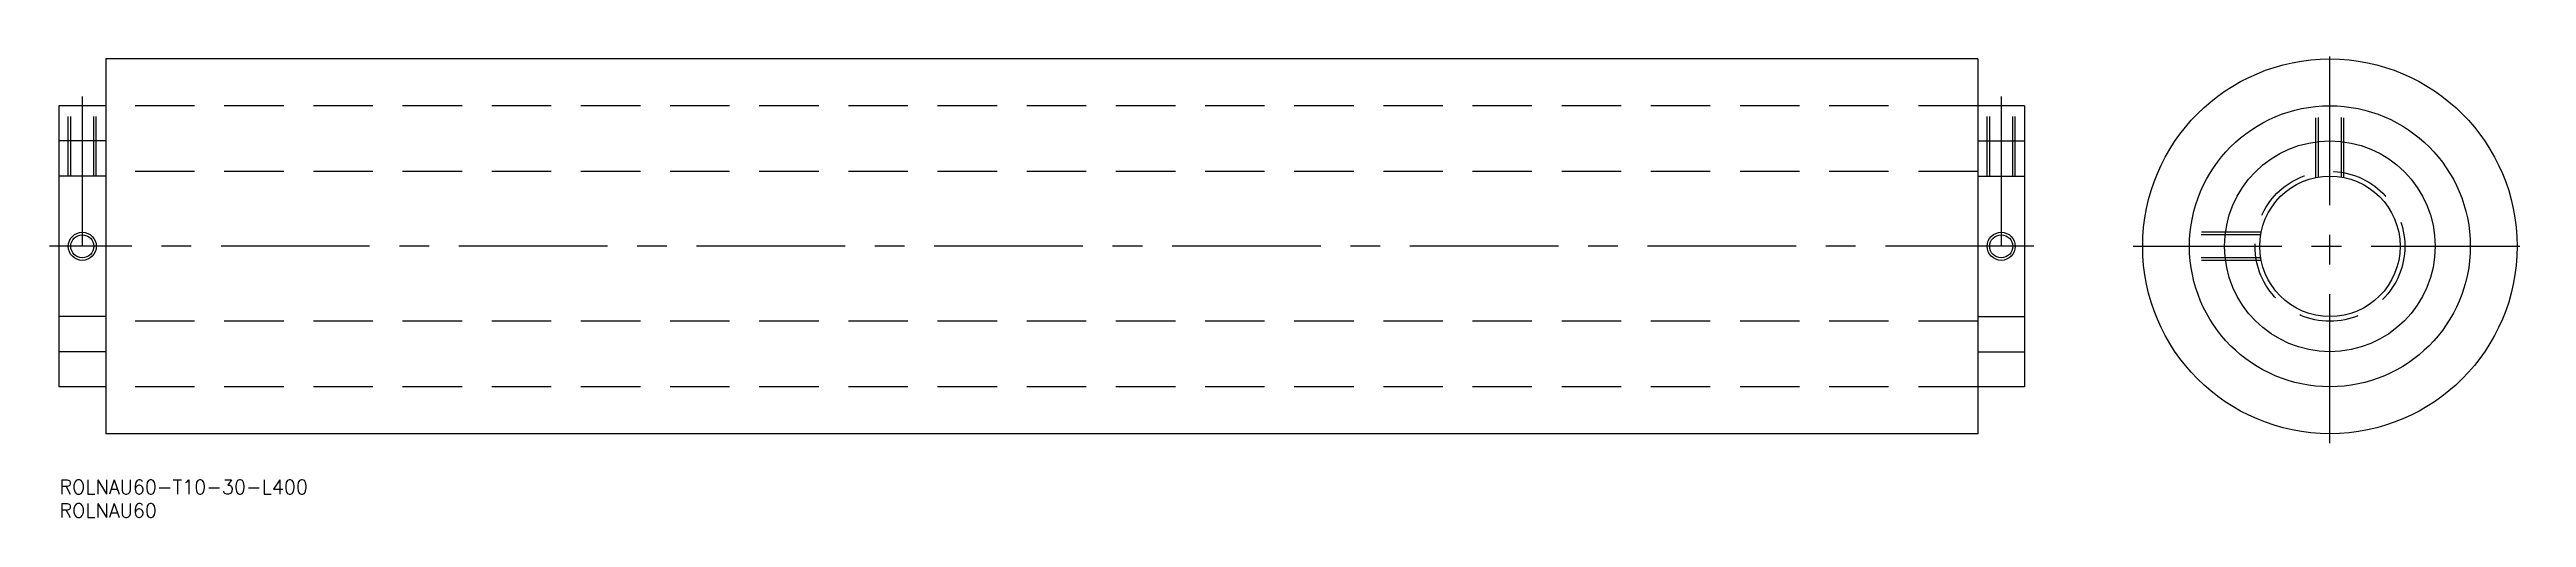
# Model space of a CAD drawing. Extents: x -487 to 42, y -58 to 42.
import ezdxf

# ---------------------------------------------------------------- set-up
doc = ezdxf.new("R2010")
doc.units = 0
doc.linetypes.add('CENTER', pattern=[50.8, 31.75, -6.35, 6.35, -6.35])
doc.linetypes.add('DASHED', pattern=[19.05, 12.7, -6.35])
doc.layers.get('0').update_dxf_attribs({"linetype": 'CONTINUOUS'})
doc.layers.add('CENTER', color=1, linetype='CENTER')
doc.styles.get("Standard").update_dxf_attribs({"font": 'txt.shx', "height": 3, "bigfont": 'bigfont.shx'})

# ---------------------------------------------------------------- blocks, each defined once
blk = doc.blocks.new('*U3')
at = {"color": 7, "linetype": 'CONTINUOUS'}
blk.add_text('ROLNAU60-T10-30-L400', height=3, dxfattribs=at).set_placement((-485.11, -52.88))
blk = doc.blocks.new('*U4')
at = {"color": 7, "linetype": 'CONTINUOUS'}
blk.add_text('ROLNAU60', height=3, dxfattribs=at).set_placement((-485.11, -57.88))

msp = doc.modelspace()

# ---------------------------------------------------------------- linework, layer by layer
at = {"color": 7, "linetype": 'CONTINUOUS'}
for p, q in [((-475.23, 40), (-475.23, -40)), ((-75.23, 40), (-475.23, 40)), ((-75.23, 40), (-75.23, -40)), ((-485.23, 30), (-485.23, -30)), ((-475.23, 30), (-485.23, 30)), ((-65.23, 30), (-75.23, 30)), ((-65.23, 30), (-65.23, -30)), ((-475.23, -30), (-485.23, -30)), ((-65.23, -30), (-75.23, -30)), ((-75.23, -40), (-475.23, -40))]:
    msp.add_line(p, q, dxfattribs=at)
at = {"color": 3, "linetype": 'DASHED'}
for p, q in [((-483.23, 15), (-483.23, 30)), ((-482.68, 15), (-482.68, 30)), ((-477.77, 15), (-477.77, 30)), ((-477.23, 15), (-477.23, 30)), ((-75.23, 30), (-475.23, 30)), ((-73.23, 15), (-73.23, 30)), ((-72.68, 15), (-72.68, 30)), ((-67.77, 15), (-67.77, 30)), ((-67.23, 15), (-67.23, 30)), ((-3, 14.7), (-3, 29.85)), ((-2.46, 14.8), (-2.46, 29.9)), ((2.46, 14.8), (2.46, 29.9)), ((3, 14.7), (3, 29.85)), ((-475.23, 22.5), (-485.23, 22.5)), ((-75.23, 22.5), (-65.23, 22.5)), ((-75.23, 16), (-475.23, 16)), ((-475.23, 15), (-485.23, 15)), ((-75.23, 15), (-65.23, 15)), ((-14.8, 2.46), (-29.9, 2.46)), ((-14.7, 3), (-29.85, 3)), ((-14.8, -2.46), (-29.9, -2.46)), ((-14.7, -3), (-29.85, -3)), ((-475.23, -15), (-485.23, -15)), ((-75.23, -15), (-65.23, -15)), ((-75.23, -16), (-475.23, -16)), ((-475.23, -22.5), (-485.23, -22.5)), ((-75.23, -22.5), (-65.23, -22.5)), ((-75.23, -30), (-475.23, -30))]:
    msp.add_line(p, q, dxfattribs=at)
at = {"color": 7, "linetype": 'CONTINUOUS'}
for centre, radius in [((0, 0), 40), ((0, 0), 30), ((0, 0), 22.5), ((0, 0), 15), ((-480.23, 0), 2.46), ((-70.23, 0), 2.46)]:
    msp.add_circle(centre, radius, dxfattribs=at)
at = {"color": 3, "linetype": 'DASHED'}
msp.add_circle((0, 0), 16, dxfattribs=at)
at = {"color": 3, "linetype": 'CONTINUOUS'}
for centre in [(-480.23, 0), (-70.23, 0)]:
    msp.add_circle(centre, 3, dxfattribs=at)
at = {"layer": 'CENTER', "color": 1, "linetype": 'CENTER'}
for p, q in [((0, -42), (0, 42)), ((-480.23, 32), (-480.23, -5)), ((-70.23, 32), (-70.23, -5)), ((-63.23, 0), (-487.23, 0)), ((-42, 0), (42, 0))]:
    msp.add_line(p, q, dxfattribs=at)

# ---------------------------------------------------------------- block references
at = {"color": 7, "linetype": 'CONTINUOUS'}
for name in ['*U3', '*U4']:
    msp.add_blockref(name, (0, 0), dxfattribs=at)

doc.saveas('drawing.dxf')
